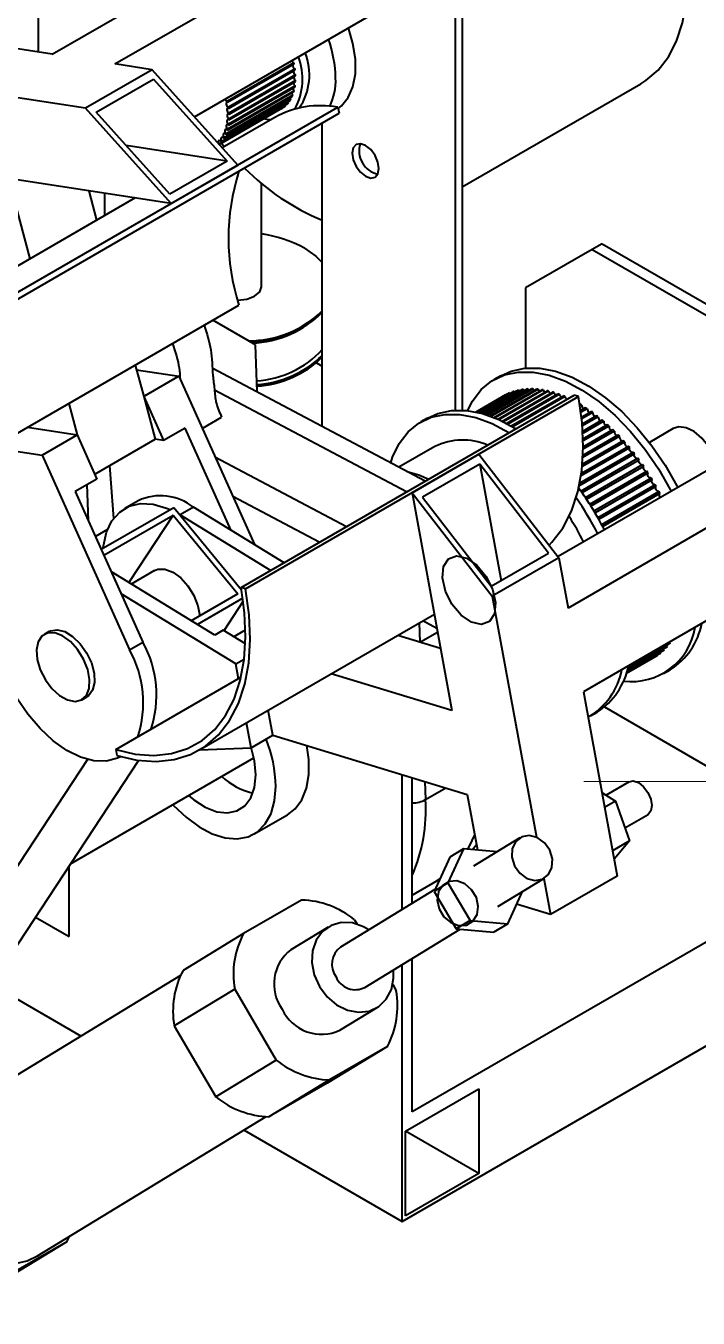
# Model space of a CAD drawing. Header units: millimetres. Extents: x -250 to 3947, y -1468 to 870.
# Drawn here: x 1780.2 to 1815.8, y 175.8 to 244.3 of the extents above; entities that cross this region are included whole.
import ezdxf

# ---------------------------------------------------------------- set-up
doc = ezdxf.new("R2010")
doc.units = ezdxf.units.MM
doc.layers.add('KHUNG BAN VE NHAT', color=90, linetype='Continuous', lineweight=15)

msp = doc.modelspace()

# ---------------------------------------------------------------- linework, layer by layer
at = {"color": 7, "linetype": 'Continuous', "lineweight": 40}
for p, q in [((1780.8182, 303.8582), (1780.8182, 242.9318)), ((1781.5682, 242.8157), (1831.0657, 271.39)), ((1784.8885, 242.3017), (1834.386, 270.876)), ((1789.1154, 239.5051), (1835.6008, 266.3406)), ((1802.9761, 223.9433), (1802.9761, 247.5067)), ((1803.3297, 247.7108), (1803.3297, 223.9419)), ((1781.5682, 242.8157), (1774.2636, 243.9465)), ((1855.004, 243.0758), (1808.4133, 216.1796)), ((1786.8807, 241.9933), (1783.3452, 239.9523)), ((1786.8807, 241.9933), (1784.8885, 242.3017)), ((1791.4158, 236.9439), (1786.8807, 241.9933)), ((1794.4003, 242.37), (1790.8648, 240.329)), ((1790.8769, 240.2695), (1794.4125, 242.3105)), ((1794.4566, 242.0455), (1790.921, 240.0045)), ((1790.9284, 239.9467), (1794.4639, 241.9877)), ((1858.4446, 242.0294), (1808.9472, 213.4551)), ((1783.3452, 239.9523), (1772.8963, 241.5698)), ((1783.9101, 239.7417), (1786.9507, 241.497)), ((1786.9507, 241.497), (1790.8508, 237.1545)), ((1794.4861, 241.7313), (1790.9506, 239.6903)), ((1790.9506, 239.3369), (1794.4861, 241.378)), ((1790.953, 239.6347), (1794.4886, 241.6757)), ((1794.4886, 241.4308), (1790.953, 239.3897)), ((1803.3297, 235.7829), (1812.8097, 241.2556)), ((1790.7824, 238.5612), (1794.3179, 240.6022)), ((1794.3348, 240.6432), (1790.7992, 238.6022)), ((1790.8648, 238.7973), (1794.4003, 240.8383)), ((1794.4125, 240.8837), (1790.8769, 238.8427)), ((1790.921, 239.0568), (1794.4566, 241.0978)), ((1794.4639, 241.1472), (1790.9284, 239.1062)), ((1779.0414, 229.8003), (1796.7191, 240.0054)), ((1787.8802, 234.9029), (1783.3452, 239.9523)), ((1793.954, 240.0845), (1790.4249, 238.0471)), ((1790.4296, 238.0419), (1793.9244, 240.0593)), ((1793.7825, 239.9593), (1790.4404, 238.0299)), ((1790.5431, 238.1696), (1794.0787, 240.2106)), ((1794.1043, 240.2414), (1790.5687, 238.2004)), ((1790.6748, 238.3512), (1794.2103, 240.3923)), ((1794.2317, 240.4283), (1790.6961, 238.3873)), ((1793.7748, 239.973), (1793.7825, 239.9593)), ((1793.931, 240.1254), (1793.954, 240.0845)), ((1796.7191, 240.0054), (1796.8041, 239.6879)), ((1779.1264, 229.4828), (1796.8041, 239.6879)), ((1787.8102, 235.3992), (1783.9101, 239.7417)), ((1793.378, 239.472), (1790.5905, 237.8628)), ((1795.905, 223.0768), (1795.905, 239.1689)), ((1790.8508, 237.1545), (1785.4882, 237.9846)), ((1790.5132, 238.1522), (1790.7034, 237.928)), ((1790.8508, 237.1545), (1787.8102, 235.3992)), ((1859.2585, 237.5865), (1809.761, 209.0122)), ((1787.8802, 234.9029), (1791.4158, 236.9439)), ((1787.8802, 234.9029), (1779.2475, 236.2392)), ((1779.2475, 236.2392), (1780.3899, 231.9741)), ((1792.6748, 230.4935), (1792.6748, 235.9782)), ((1785.9743, 235.1979), (1775.7003, 229.2669)), ((1783.5063, 235.58), (1783.9254, 234.0151)), ((1784.3537, 235.4488), (1784.3537, 234.2624)), ((1810.224, 232.4683), (1806.6884, 230.4266)), ((1810.7543, 232.7744), (1810.224, 232.4683)), ((1810.224, 232.4683), (1820.8306, 226.3452)), ((1810.7543, 232.7744), (1821.3609, 226.6514)), ((1806.6884, 230.4266), (1806.6884, 226.1769)), ((1773.7994, 219.3086), (1791.4771, 229.5137)), ((1792.351, 227.4066), (1790.0876, 228.7116)), ((1792.4383, 224.9131), (1792.351, 227.4066)), ((1785.9809, 226.3408), (1786.4273, 224.674)), ((1801.3664, 220.1841), (1790.0649, 226.1701)), ((1795.5959, 226.4522), (1795.905, 226.2737)), ((1786.0476, 226.0917), (1788.2835, 225.7455)), ((1788.2835, 225.7455), (1786.4273, 224.674)), ((1788.2835, 225.7455), (1792.2991, 216.8237)), ((1805.3708, 225.7701), (1805.0172, 225.566)), ((1805.6244, 224.7587), (1804.0475, 223.8483)), ((1804.0673, 223.8441), (1805.781, 224.8334)), ((1805.8446, 224.8603), (1804.0797, 223.8415)), ((1804.122, 223.8321), (1806.0085, 224.9212)), ((1806.0748, 224.9425), (1804.1431, 223.8274)), ((1804.2067, 223.8124), (1806.2455, 224.9893)), ((1806.3145, 225.0051), (1804.236, 223.8052)), ((1804.3195, 223.7838), (1806.4915, 225.0377)), ((1806.5629, 225.0478), (1804.3562, 223.7739)), ((1804.4577, 223.7453), (1806.7458, 225.0662)), ((1806.8194, 225.0706), (1804.5012, 223.7324)), ((1804.6189, 223.6956), (1807.0077, 225.0747)), ((1807.0834, 225.0734), (1804.6684, 223.6793)), ((1804.8003, 223.6336), (1807.2765, 225.0631)), ((1807.354, 225.0562), (1804.8551, 223.6136)), ((1804.9994, 223.5583), (1807.5515, 225.0316)), ((1807.6305, 225.019), (1805.0588, 223.5344)), ((1805.2138, 223.4689), (1807.8318, 224.9801)), ((1807.9122, 224.9619), (1805.2772, 223.4408)), ((1805.4415, 223.3646), (1808.1167, 224.909)), ((1808.1983, 224.8852), (1805.5082, 223.3322)), ((1805.6313, 224.747), (1805.6244, 224.7587)), ((1805.6803, 223.245), (1808.4054, 224.8182)), ((1808.488, 224.7889), (1805.7498, 223.2082)), ((1805.8593, 224.8351), (1805.8446, 224.8603)), ((1806.0974, 224.9038), (1806.0748, 224.9425)), ((1782.4453, 224.2998), (1782.8918, 222.633)), ((1786.4273, 224.674), (1787.0347, 222.4063)), ((1786.4273, 224.674), (1787.479, 222.3375)), ((1791.5892, 214.5398), (1809.2669, 224.7449)), ((1791.83, 214.4666), (1809.5077, 224.6717)), ((1804.0441, 223.849), (1805.5638, 224.7263)), ((1805.9284, 223.1097), (1808.6973, 224.7081)), ((1808.7805, 224.6734), (1806.0003, 223.0684)), ((1809.5077, 224.6717), (1809.2669, 224.7449)), ((1809.5774, 224.2621), (1809.5829, 224.2653)), ((1809.667, 224.215), (1809.5914, 224.1713)), ((1809.6252, 223.9351), (1809.8789, 224.0815)), ((1789.5281, 222.9802), (1790.5614, 223.5767)), ((1801.4817, 223.525), (1801.1281, 223.3209)), ((1809.9627, 224.0262), (1809.6379, 223.8387)), ((1809.6681, 223.5885), (1810.1738, 223.8804)), ((1810.2572, 223.8203), (1809.6791, 223.4865)), ((1809.7044, 223.2224), (1810.467, 223.6626)), ((1810.5497, 223.5978), (1809.7132, 223.1149)), ((1809.7323, 222.8368), (1810.7575, 223.4286)), ((1780.263, 223.0399), (1782.8918, 222.633)), ((1788.628, 223.0009), (1787.479, 222.3375)), ((1791.0704, 217.5746), (1788.628, 223.0009)), ((1810.8394, 223.3594), (1809.7384, 222.7238)), ((1809.7498, 222.4316), (1811.0447, 223.1791)), ((1811.1254, 223.1056), (1809.7525, 222.313)), ((1811.4071, 222.8372), (1809.7529, 221.8823)), ((1809.7543, 222.0066), (1811.3276, 222.9148)), ((1814.5273, 222.9734), (1813.2583, 222.2408)), ((1781.0356, 221.5614), (1782.8918, 222.633)), ((1782.8918, 222.633), (1783.9434, 220.2965)), ((1783.8272, 220.5547), (1787.0347, 222.4063)), ((1787.479, 222.3375), (1787.0347, 222.4063)), ((1801.8781, 222.0218), (1799.9731, 220.9221)), ((1809.6578, 220.6053), (1812.1437, 222.0404)), ((1811.954, 222.2596), (1809.6996, 220.9581)), ((1809.7124, 221.0946), (1811.8779, 222.3447)), ((1811.6835, 222.555), (1809.7365, 221.431)), ((1809.743, 221.5612), (1811.6056, 222.6364)), ((1778.4068, 221.9684), (1781.0356, 221.5614)), ((1781.0356, 221.5614), (1785.6798, 211.2432)), ((1800.6689, 219.5691), (1804.2044, 221.6101)), ((1804.2044, 221.6101), (1808.4588, 216.1208)), ((1812.4743, 221.6328), (1809.5423, 219.9402)), ((1809.573, 220.0911), (1812.4023, 221.7245)), ((1809.6263, 219.6504), (1812.653, 221.3977)), ((1812.2179, 221.9519), (1809.6371, 220.4621)), ((1784.6153, 221.0096), (1784.8238, 218.1979)), ((1804.2547, 221.083), (1801.2142, 219.3277)), ((1807.9135, 216.3622), (1804.2547, 221.083)), ((1804.2547, 221.083), (1805.3867, 214.9035)), ((1812.7226, 221.3031), (1809.6947, 219.5551)), ((1809.8643, 219.3113), (1812.8951, 221.0609)), ((1812.9621, 220.9637), (1809.9305, 219.2135)), ((1810.0944, 218.9639), (1813.1279, 220.7152)), ((1783.9434, 220.2965), (1782.7944, 219.6332)), ((1783.4974, 218.0713), (1783.4299, 220)), ((1813.1922, 220.6155), (1810.1581, 218.8639)), ((1810.3158, 218.6092), (1813.3509, 220.3613)), ((1813.4123, 220.2596), (1810.3769, 218.5073)), ((1810.5278, 218.2481), (1813.5633, 220.0004)), ((1782.7944, 219.6332), (1786.3869, 211.6514)), ((1800.6689, 219.5691), (1802.7849, 208.0176)), ((1800.6689, 219.5691), (1804.9233, 214.0798)), ((1801.2142, 219.3277), (1804.873, 214.6069)), ((1813.6216, 219.8968), (1810.5863, 218.1445)), ((1810.7301, 217.8815), (1813.7646, 219.6334)), ((1813.8197, 219.5282), (1810.7856, 217.7767)), ((1784.1735, 216.5691), (1788.0162, 218.7875)), ((1786.1302, 219.1458), (1785.4231, 218.7376)), ((1788.0162, 218.7875), (1791.6093, 214.4279)), ((1789.0697, 218.797), (1788.3626, 218.3888)), ((1793.8762, 215.8601), (1789.0697, 218.797)), ((1784.3122, 216.261), (1787.9855, 218.3816)), ((1787.9855, 218.3816), (1785.6319, 214.8057)), ((1787.9855, 218.3816), (1791.423, 214.2108)), ((1788.3626, 218.3888), (1793.1691, 215.4519)), ((1784.5065, 217.6216), (1783.8662, 217.2518)), ((1804.873, 214.6069), (1807.9135, 216.3622)), ((1808.4588, 216.1208), (1804.9233, 214.0798)), ((1808.4588, 216.1208), (1808.9472, 213.4551)), ((1790.192, 212.0194), (1784.7151, 215.3659)), ((1786.9986, 215.4368), (1785.7647, 214.7245)), ((1791.83, 214.4666), (1791.5892, 214.5398)), ((1791.3141, 210.4935), (1785.2367, 214.2069)), ((1791.423, 214.2108), (1788.9459, 212.7808)), ((1791.6825, 213.9724), (1789.2725, 212.5812)), ((1791.7048, 213.8134), (1790.6753, 212.2492)), ((1804.9233, 214.0798), (1807.263, 201.3073)), ((1789.384, 205.9286), (1801.8494, 213.1247)), ((1801.9872, 212.372), (1801.2354, 212.7703)), ((1781.4125, 212.212), (1781.1473, 212.0589)), ((1790.6339, 212.2745), (1790.192, 212.0194)), ((1791.8198, 211.5499), (1790.6339, 212.2745)), ((1791.1871, 211.9365), (1791.8261, 212.3054)), ((1802.1804, 211.3178), (1799.9135, 212.0072)), ((1802.025, 212.1657), (1801.1167, 211.6413)), ((1785.6798, 211.2432), (1786.3869, 211.6514)), ((1812.0587, 210.0416), (1813.8712, 211.0879)), ((1814.0035, 211.203), (1812.0735, 210.0888)), ((1812.0805, 210.1118), (1814.0542, 211.2512)), ((1814.1777, 211.3791), (1812.1007, 210.18)), ((1812.1095, 210.2112), (1814.2248, 211.4323)), ((1814.339, 211.5727), (1812.1336, 210.2995)), ((1812.1437, 210.3383), (1814.3824, 211.6307)), ((1813.8712, 211.0879), (1813.8546, 211.117)), ((1814.0542, 211.2512), (1814.0299, 211.2938)), ((1814.3824, 211.6307), (1814.3586, 211.6663)), ((1791.3141, 210.4935), (1791.7564, 210.7489)), ((1791.458, 209.7075), (1791.3141, 210.4935)), ((1812.043, 209.9932), (1813.4698, 210.8169)), ((1813.6188, 210.9053), (1812.044, 209.9962)), ((1812.0458, 210.0018), (1813.6762, 210.943)), ((1813.817, 211.0449), (1812.0541, 210.0272)), ((1813.6762, 210.943), (1813.6674, 210.9585)), ((1784.9435, 205.9467), (1791.5888, 209.783)), ((1802.7849, 208.0176), (1796.378, 209.9662)), ((1814.0165, 209.9772), (1814.37, 210.1813)), ((1809.761, 209.0122), (1811.5515, 199.2379)), ((1783.1472, 208.5947), (1783.4123, 208.7478)), ((1793.2769, 206.714), (1793.0347, 208.0361)), ((1810.1274, 207.732), (1810.4809, 207.9361)), ((1810.8758, 208.2081), (1824.3661, 200.4204)), ((1792.1279, 206.0506), (1791.8857, 207.3728)), ((1792.1279, 206.0506), (1793.2769, 206.714)), ((1793.2769, 206.714), (1803.5987, 203.5747)), ((1784.9435, 205.9467), (1785.0005, 205.6357)), ((1789.3852, 205.9293), (1792.1279, 206.0506)), ((1783.4465, 205.4298), (1769.5581, 184.3289)), ((1786.1533, 205.379), (1774.4669, 187.6237)), ((1782.5396, 199.8886), (1792.2732, 205.5077)), ((1800.1477, 197.472), (1800.1477, 204.6243)), ((1800.678, 197.7948), (1800.678, 204.463)), ((1812.1876, 204.2412), (1810.9609, 203.533)), ((1803.5987, 203.5747), (1804.1387, 200.6269)), ((1810.7385, 203.6756), (1811.4601, 203.2127)), ((1811.4601, 203.2127), (1810.8842, 202.8803)), ((1811.4601, 203.2127), (1812.1968, 201.1045)), ((1792.2909, 201.4766), (1794.0586, 202.4971)), ((1811.9547, 201.7974), (1813.1876, 202.5091)), ((1803.8654, 200.6513), (1804.0852, 200.9191)), ((1806.3888, 201.271), (1803.9223, 199.7696)), ((1812.1968, 201.1045), (1811.3039, 200.5891)), ((1812.1968, 201.1045), (1811.386, 200.141)), ((1824.3661, 200.4204), (1800.678, 186.7455)), ((1802.6624, 200.2424), (1801.8331, 198.4306)), ((1803.4023, 200.6928), (1802.5731, 198.8809)), ((1803.4023, 200.6928), (1802.6624, 200.2424)), ((1805.1777, 200.5338), (1803.4023, 200.6928)), ((1782.47, 196.0321), (1782.47, 199.7829)), ((1800.678, 198.2357), (1801.9778, 198.986)), ((1802.5731, 198.8809), (1801.8331, 198.4306)), ((1802.0002, 199.0117), (1802.1416, 199.1045)), ((1802.5731, 198.8809), (1803.7431, 196.89)), ((1805.2222, 197.6342), (1807.6887, 199.1355)), ((1807.6636, 199.1202), (1808.0159, 197.1968)), ((1811.5515, 199.2379), (1808.0159, 197.1968)), ((1801.8759, 198.524), (1796.8643, 195.4734)), ((1801.8331, 198.4306), (1803.0031, 196.4396)), ((1805.7423, 196.711), (1806.5287, 198.4294)), ((1794.8024, 197.9737), (1791.7202, 196.1944)), ((1808.0159, 197.1968), (1806.2153, 197.7445)), ((1780.681, 197.0648), (1782.47, 196.0321)), ((1797.619, 196.9204), (1797.7539, 196.6908)), ((1803.7431, 196.89), (1803.0031, 196.4396)), ((1803.7431, 196.89), (1805.7423, 196.711)), ((1805.7423, 196.711), (1805.0024, 196.2606)), ((1791.7202, 196.1944), (1788.5139, 194.2427)), ((1796.2144, 196.5412), (1794.2413, 195.3401)), ((1798.1642, 193.3379), (1803.2269, 196.4196)), ((1803.0031, 196.4396), (1805.0024, 196.2606)), ((1800.1477, 180.9277), (1824.8964, 195.2149)), ((1800.678, 186.7455), (1800.678, 194.8681)), ((1788.3719, 193.9625), (1776.248, 186.5826)), ((1800.1477, 180.9277), (1800.1477, 194.5453)), ((1778.3442, 193.5146), (1783.1133, 190.7615)), ((1791.255, 193.2466), (1788.0486, 191.2949)), ((1791.255, 193.2466), (1793.4633, 189.4888)), ((1799.6379, 193.4848), (1799.8273, 193.1626)), ((1796.841, 191.0691), (1798.8142, 192.2702)), ((1788.0486, 191.2949), (1790.257, 187.5371)), ((1799.3621, 190.2148), (1796.1557, 188.2631)), ((1799.3621, 190.2148), (1796.2799, 188.4355)), ((1793.4633, 189.4888), (1790.257, 187.5371)), ((1796.2799, 188.4355), (1793.0735, 186.4838)), ((1796.1557, 188.2631), (1793.0735, 186.4838)), ((1800.3245, 185.7249), (1804.2135, 187.97)), ((1804.2135, 187.97), (1804.2135, 183.479)), ((1780.7976, 179.1084), (1792.9215, 186.4883)), ((1791.7504, 185.7754), (1800.1477, 180.9277)), ((1800.3245, 181.2339), (1800.3245, 185.7249)), ((1804.2135, 183.479), (1800.3245, 185.7242)), ((1804.2135, 183.479), (1800.3245, 181.2339)), ((1782.3437, 179.8557), (1775.6843, 175.8021)), ((1782.3437, 179.8557), (1779.2615, 178.0764)), ((1782.3437, 179.8557), (1782.4856, 180.1359))]:
    msp.add_line(p, q, dxfattribs=at)
at = {"color": 8, "linetype": 'Continuous', "lineweight": 40}
for p, q in [((1800.3724, 219.6103), (1790.1848, 225.0063)), ((1790.2068, 221.4724), (1797.1905, 217.7734)), ((1795.7451, 216.9389), (1791.1524, 219.3715)), ((1801.0499, 212.6632), (1801.0853, 211.6508)), ((1801.3439, 204.2605), (1801.3776, 203.297)), ((1801.3776, 203.297), (1802.459, 203.9213)), ((1801.9778, 198.986), (1802.1294, 199.0779))]:
    msp.add_line(p, q, dxfattribs=at)
at = {"color": 7, "linetype": 'Continuous', "lineweight": 40, "flags": 128}
for points in [[(1812.8097, 241.2556), (1813.0784, 241.4254), (1813.7274, 241.982), (1814.2723, 242.6838), (1814.705, 243.5199), (1815.0188, 244.4779), (1815.209, 245.5431), (1815.2727, 246.6993)], [(1796.7372, 239.9376), (1796.9164, 240.0771), (1797.2798, 240.5203), (1797.5296, 241.0967), (1797.6568, 241.7854), (1797.6568, 242.5615), (1797.5296, 243.3971), (1797.2925, 244.2257)], [(1794.1791, 240.5221), (1794.1988, 240.4752), (1794.2317, 240.4283)], [(1790.8769, 240.2695), (1790.8397, 240.2716), (1790.8116, 240.2536), (1790.7968, 240.2182), (1790.7975, 240.1707), (1790.8135, 240.1181), (1790.8425, 240.0682), (1790.8802, 240.0284), (1790.921, 240.0045)], [(1790.9284, 239.9467), (1790.8896, 239.9542), (1790.8586, 239.9415), (1790.8399, 239.9104), (1790.8363, 239.8655), (1790.8483, 239.8135), (1790.8741, 239.7621), (1790.91, 239.7189), (1790.9506, 239.6903)], [(1794.0663, 240.3091), (1794.0741, 240.2905), (1794.1043, 240.2414)], [(1790.9506, 239.3369), (1790.91, 239.3552), (1790.8741, 239.3534), (1790.8483, 239.3318), (1790.8363, 239.2937), (1790.8399, 239.2446), (1790.8586, 239.1919), (1790.8896, 239.1434), (1790.9284, 239.1062)], [(1790.953, 239.6347), (1790.9131, 239.6476), (1790.8795, 239.6403), (1790.8571, 239.6138), (1790.8492, 239.5721), (1790.8571, 239.5213), (1790.8795, 239.469), (1790.9131, 239.4228), (1790.953, 239.3897)], [(1793.14, 239.3346), (1793.0629, 239.3421), (1792.7754, 239.396)], [(1790.7824, 238.5612), (1790.7424, 238.5938), (1790.7023, 238.6084), (1790.6679, 238.6028), (1790.6444, 238.5777), (1790.6353, 238.537), (1790.6419, 238.4867), (1790.6632, 238.4342), (1790.6961, 238.3873)], [(1790.8648, 238.7973), (1790.8241, 238.8254), (1790.785, 238.8346), (1790.7531, 238.8235), (1790.7333, 238.7938), (1790.7284, 238.7498), (1790.7391, 238.6981), (1790.764, 238.6463), (1790.7992, 238.6022)], [(1790.921, 239.0568), (1790.8802, 239.0801), (1790.8425, 239.0838), (1790.8135, 239.0674), (1790.7975, 239.0333), (1790.7968, 238.9865), (1790.8116, 238.934), (1790.8397, 238.8836), (1790.8769, 238.8427)], [(1790.5431, 238.1696), (1790.5057, 238.2101), (1790.4649, 238.2349), (1790.4267, 238.2403), (1790.3968, 238.2254), (1790.3796, 238.1926), (1790.3777, 238.1466), (1790.3913, 238.0943), (1790.4, 238.0749)], [(1790.6748, 238.3512), (1790.6359, 238.388), (1790.5952, 238.4078), (1790.5587, 238.4076), (1790.5319, 238.3876), (1790.5186, 238.3506), (1790.521, 238.3022), (1790.5386, 238.2495), (1790.5687, 238.2004)], [(1798.9103, 236.7547), (1798.8564, 237.0983), (1798.7031, 237.4517), (1798.4737, 237.7611), (1798.2031, 237.9795), (1797.9325, 238.0735), (1797.7031, 238.029), (1797.5499, 237.8526), (1797.496, 237.5712), (1797.5499, 237.2276), (1797.7031, 236.8742), (1797.9325, 236.5648), (1798.2031, 236.3464), (1798.4737, 236.2523), (1798.7031, 236.2969), (1798.8564, 236.4733), (1798.9103, 236.7547)], [(1794.9603, 232.5346), (1795.5655, 232.1114), (1795.905, 231.775)], [(1791.41, 229.772), (1791.4248, 229.7719), (1791.9032, 229.8269), (1792.3087, 229.9833), (1792.5797, 230.2174), (1792.6748, 230.4935)], [(1805.3708, 225.7701), (1805.917, 226.0168), (1806.6495, 226.1732), (1807.4448, 226.1701), (1808.2872, 226.0075), (1809.1605, 225.6885), (1810.0476, 225.2194), (1810.9312, 224.6094), (1811.7941, 223.8702), (1812.6197, 223.0163), (1813.3917, 222.0643), (1814.0952, 221.0327), (1814.7164, 219.9416), (1814.7652, 219.8464)], [(1803.6111, 223.919), (1803.8768, 224.4316), (1804.342, 225.0364), (1804.9079, 225.4998), (1805.5635, 225.8127), (1806.296, 225.9691), (1807.0912, 225.966), (1807.9337, 225.8034), (1808.8069, 225.4844), (1809.694, 225.0153), (1810.5776, 224.4053), (1811.4406, 223.6661), (1812.2661, 222.8122), (1813.0382, 221.8602), (1813.7416, 220.8286), (1814.3629, 219.7375), (1814.4117, 219.6423)], [(1806.3449, 224.9531), (1806.3436, 224.9547), (1806.3145, 225.0051)], [(1806.601, 224.9826), (1806.5905, 224.9967), (1806.5629, 225.0478)], [(1806.8652, 224.9924), (1806.8454, 225.0188), (1806.8194, 225.0706)], [(1807.1366, 224.9823), (1807.1076, 225.021), (1807.0834, 225.0734)], [(1807.9352, 216.7965), (1808.078, 216.9418), (1808.6612, 217.6958), (1809.1262, 218.5913), (1809.4664, 219.6151), (1809.6767, 220.7522), (1809.7542, 221.9863), (1809.6975, 223.2991), (1809.5077, 224.6717)], [(1799.5318, 221.1558), (1799.6324, 221.4521), (1799.9877, 222.1865), (1800.4529, 222.7913), (1801.0188, 223.2546), (1801.6744, 223.5676), (1802.4069, 223.724), (1803.2021, 223.7209), (1804.0446, 223.5582), (1804.9178, 223.2393), (1805.8049, 222.7702), (1805.825, 222.758)], [(1801.4817, 223.525), (1802.0279, 223.7717), (1802.7605, 223.9281), (1803.5557, 223.925), (1804.3981, 223.7624), (1805.2714, 223.4434), (1806.1585, 222.9743), (1806.1842, 222.9586)], [(1816.8513, 221.0507), (1816.6957, 221.4867), (1816.409, 222.0091), (1816.0439, 222.4632), (1815.6329, 222.8088), (1815.2126, 223.0151), (1814.8202, 223.0638), (1814.5273, 222.9734)], [(1812.3638, 221.7022), (1812.3383, 221.7047), (1812.2972, 221.7251), (1812.2582, 221.7626), (1812.227, 221.8117), (1812.2085, 221.8648), (1812.2052, 221.914), (1812.2179, 221.9519)], [(1812.6221, 221.3798), (1812.5865, 221.3833), (1812.5453, 221.4062), (1812.507, 221.4457), (1812.4773, 221.4957), (1812.4607, 221.5487), (1812.4596, 221.5968), (1812.4743, 221.6328)], [(1800.4014, 220.6952), (1801.0194, 220.5186), (1801.5602, 220.296)], [(1812.872, 221.0476), (1812.8649, 221.0462), (1812.8263, 221.0519), (1812.7852, 221.0774), (1812.7477, 221.1186), (1812.7195, 221.1695), (1812.7049, 221.2224), (1812.706, 221.2692), (1812.7226, 221.3031)], [(1813.1126, 220.7063), (1813.0963, 220.7031), (1813.057, 220.7116), (1813.016, 220.7395), (1812.9795, 220.7824), (1812.9529, 220.834), (1812.9403, 220.8865), (1812.9436, 220.932), (1812.9621, 220.9637)], [(1813.3434, 220.357), (1813.3179, 220.352), (1813.278, 220.3632), (1813.2373, 220.3934), (1813.2018, 220.4379), (1813.1769, 220.4901), (1813.1664, 220.5421), (1813.1717, 220.5862), (1813.1922, 220.6155)], [(1813.5633, 220.0004), (1813.5291, 219.9938), (1813.4887, 220.0078), (1813.4484, 220.0402), (1813.414, 220.0862), (1813.3909, 220.1388), (1813.3824, 220.1902), (1813.3899, 220.2326), (1813.4123, 220.2596)], [(1813.7646, 219.6334), (1813.7293, 219.6295), (1813.6886, 219.6462), (1813.6486, 219.6807), (1813.6155, 219.7281), (1813.5942, 219.781), (1813.5879, 219.8316), (1813.5975, 219.8722), (1813.6162, 219.8937)], [(1784.276, 216.6283), (1784.2893, 216.7485), (1784.4529, 217.4763), (1784.7434, 218.0825), (1785.1512, 218.547), (1785.6626, 218.8542), (1786.2605, 218.9937), (1786.9249, 218.961), (1787.6335, 218.7571), (1787.8234, 218.6761)], [(1802.3308, 215.6621), (1802.592, 216.0726), (1803.0193, 216.2291), (1803.5477, 216.1077), (1804.0967, 215.7269), (1804.5828, 215.1447), (1804.9319, 214.4497), (1805.0909, 213.7478), (1805.0356, 213.1457), (1804.7745, 212.7352), (1804.3471, 212.5787), (1803.8188, 212.7001), (1803.2697, 213.0809), (1802.7837, 213.6631), (1802.4345, 214.3581), (1802.2755, 215.06), (1802.3308, 215.6621)], [(1786.9986, 215.4368), (1787.1785, 215.5086), (1787.5545, 215.5115), (1787.97, 215.3539), (1788.3881, 215.0498), (1788.7715, 214.6261), (1789.0862, 214.1205), (1789.3043, 213.578), (1789.4064, 213.0468), (1789.4064, 213.0466)], [(1784.9435, 205.9467), (1785.9778, 205.7096), (1786.9669, 205.6398), (1787.8964, 205.7384), (1788.7529, 206.0039), (1789.5239, 206.4326), (1790.198, 207.018), (1790.7654, 207.7518), (1791.218, 208.6231), (1791.549, 209.6193), (1791.7537, 210.7259), (1791.829, 211.9267), (1791.7739, 213.2042), (1791.5892, 214.5398)], [(1785.0005, 205.6357), (1786.0633, 205.392), (1787.0798, 205.3203), (1788.0351, 205.4216), (1788.9153, 205.6945), (1789.7076, 206.135), (1790.4003, 206.7367), (1790.9835, 207.4907), (1791.4486, 208.3862), (1791.7887, 209.41), (1791.9991, 210.5471), (1792.0765, 211.7812), (1792.0199, 213.094), (1791.83, 214.4666)], [(1785.2353, 205.5899), (1785.0366, 205.4903), (1784.4444, 205.3381), (1783.7842, 205.3582), (1783.0781, 205.5497), (1782.3496, 205.9062), (1781.6233, 206.4159), (1780.9234, 207.0616), (1780.2734, 207.8218), (1779.6949, 208.6709), (1779.2075, 209.5806), (1778.8273, 210.5204), (1778.5671, 211.4589), (1778.4357, 212.3646)], [(1783.386, 208.8238), (1783.5321, 209.1961), (1783.5551, 209.6689), (1783.453, 210.2002), (1783.2349, 210.7426), (1782.9202, 211.2482), (1782.5368, 211.6719), (1782.1187, 211.976), (1781.7032, 212.1336), (1781.3272, 212.1307), (1781.024, 211.9675), (1780.8206, 211.6585), (1780.7351, 211.2312), (1780.7751, 210.7235), (1780.937, 210.1806), (1781.2064, 209.6507), (1781.5594, 209.1808), (1781.9647, 208.8128), (1782.3862, 208.5793), (1782.7864, 208.5011), (1783.1298, 208.5851), (1783.386, 208.8238)], [(1781.4125, 212.212), (1781.4749, 212.2438), (1781.8286, 212.3043), (1782.2342, 212.2028), (1782.6557, 211.9482), (1783.0555, 211.5631), (1783.3982, 211.0818), (1783.6533, 210.547), (1783.7981, 210.0062), (1783.8198, 209.5075), (1783.7165, 209.0952), (1783.4973, 208.806), (1783.4123, 208.7478)], [(1814.2248, 211.4323), (1814.1953, 211.4824), (1814.1928, 211.4883)], [(1792.3695, 204.607), (1792.3034, 205.3473), (1792.1323, 206.0532)], [(1794.0586, 202.4971), (1794.4552, 202.8043), (1794.8128, 203.289), (1795.0578, 203.9014), (1795.1823, 204.6217), (1795.1823, 205.4268), (1795.0831, 206.1646)], [(1788.8088, 203.5078), (1789.0835, 203.2808), (1789.6942, 202.8901), (1790.2978, 202.6559), (1790.8659, 202.5893), (1791.3722, 202.6934), (1791.7928, 202.9634), (1792.1081, 203.3865), (1792.3034, 203.9431), (1792.3695, 204.607)], [(1812.181, 204.2372), (1812.4083, 204.2865), (1812.6782, 204.1971), (1812.9495, 203.9825), (1813.1809, 203.6754), (1813.3372, 203.3226), (1813.3946, 202.9779), (1813.3444, 202.6936), (1813.1942, 202.513), (1813.1876, 202.5091)], [(1787.9791, 203.0288), (1788.0126, 202.9926), (1788.6757, 202.361), (1789.3666, 201.8541), (1790.0631, 201.4881), (1790.7429, 201.2749), (1791.384, 201.2212), (1791.9659, 201.3288), (1792.4698, 201.5943), (1792.8797, 202.0091), (1793.1822, 202.5599), (1793.3677, 203.2289), (1793.4302, 203.9947)], [(1807.3124, 201.285), (1806.8889, 201.3945), (1806.4882, 201.3227), (1806.1712, 201.0804), (1805.9864, 200.7045), (1805.9617, 200.2524), (1806.1011, 199.7927), (1806.3831, 199.3956), (1806.765, 199.1214), (1807.1885, 199.0119), (1807.5893, 199.0838), (1807.9062, 199.3261), (1808.091, 199.7019), (1808.1157, 200.1541), (1807.9764, 200.6137), (1807.6943, 201.0108), (1807.3124, 201.285)], [(1803.0465, 198.9822), (1802.6343, 198.9547), (1802.2918, 198.7516), (1802.0712, 198.4038), (1802.0061, 197.9642), (1802.1063, 197.4998), (1802.3567, 197.0813), (1802.7191, 196.7723), (1803.1383, 196.62), (1803.5506, 196.6475), (1803.8931, 196.8506), (1804.1137, 197.1984), (1804.1788, 197.638), (1804.0785, 198.1024), (1803.8281, 198.5209), (1803.4657, 198.8299), (1803.0465, 198.9822)], [(1798.3742, 196.3925), (1798.0862, 196.5574), (1797.499, 196.7549), (1796.9128, 196.7782), (1796.3713, 196.6255), (1795.9145, 196.3082), (1795.5764, 195.8498), (1795.382, 195.2842), (1795.3458, 194.6535), (1795.4704, 194.0045), (1795.7465, 193.3852)], [(1795.7465, 193.3852), (1796.1538, 192.8415), (1796.6619, 192.4139), (1797.2333, 192.134), (1797.8256, 192.0226), (1798.3947, 192.0879), (1798.8985, 192.3251), (1799.2997, 192.7166), (1799.5685, 193.2334), (1799.6849, 193.8371), (1799.6741, 194.257)], [(1775.4292, 181.0596), (1775.9387, 180.3369), (1776.554, 179.7169), (1777.2499, 179.2251), (1777.9979, 178.8814), (1778.7674, 178.7), (1779.5269, 178.6883), (1780.2453, 178.8469), (1780.7976, 179.1084)]]:
    msp.add_lwpolyline(points, dxfattribs=at)
at = {"color": 8, "linetype": 'Continuous', "lineweight": 40, "flags": 128}
msp.add_lwpolyline([(1803.6279, 200.6726), (1803.7173, 200.8328), (1803.993, 201.4221)], dxfattribs=at)
at = {"color": 7, "linetype": 'Continuous', "lineweight": 40}
for centre, radius, start, end in [((1790.1607, 241.4277), 6.4526, 1.103222, 19.7998), ((1791.4924, 241.5078), 3.3611, 331.698285, 20.647791), ((1792.1012, 241.7218), 3.1198, 325.833217, 22.131799), ((1794.4726, 242.5618), 0.2049, 201.235327, 249.330987), ((1794.5372, 242.235), 0.2059, 171.632999, 246.945436), ((1794.591, 241.9238), 0.2192, 177.168331, 241.411166), ((1789.691, 241.3755), 4.8132, 11.202196, 11.924904), ((1790.1972, 241.4748), 4.2975, 6.854267, 7.631995), ((1794.6062, 241.3352), 0.2358, 185.688564, 232.886029), ((1794.6094, 241.6201), 0.2246, 181.109145, 237.464464), ((1790.927, 241.5464), 3.5639, 2.079039, 2.974343), ((1791.4433, 241.5459), 3.0475, 356.840959, 357.834755), ((1793.4094, 241.4385), 3.2047, 334.456786, 2.027778), ((1794.5093, 240.8192), 0.2479, 193.34328, 225.233824), ((1792.5551, 241.3512), 1.9153, 336.980061, 338.305071), ((1794.5731, 241.0675), 0.2441, 189.737162, 228.841932), ((1792.2453, 241.4399), 2.2375, 344.400809, 345.605156), ((1791.7963, 241.5193), 2.6935, 350.997044, 352.058966), ((1790.9371, 240.5207), 0.2049, 201.235327, 249.330987), ((1786.1555, 239.3345), 4.8132, 11.202196, 11.924904), ((1786.6616, 239.4338), 4.2975, 6.854267, 7.631995), ((1795.7917, 235.0839), 5.0081, 79.329179, 118.814143), ((1793.1652, 240.9892), 1.2008, 299.105082, 300.937117), ((1793.1596, 240.9908), 1.2052, 309.388132, 311.233504), ((1793.1256, 241.0307), 1.2573, 319.287794, 321.111438), ((1792.864, 241.2137), 1.5771, 328.609342, 330.131604), ((1787.3914, 239.5054), 3.5639, 2.079039, 2.974343), ((1787.9077, 239.5049), 3.0475, 356.840959, 357.834755), ((1789.0196, 239.3102), 1.9153, 336.980061, 338.305071), ((1788.7097, 239.3989), 2.2375, 344.400809, 345.605156), ((1788.2607, 239.4783), 2.6935, 350.997044, 352.058966), ((1789.5901, 238.9897), 1.2573, 319.287794, 321.111438), ((1789.3285, 239.1727), 1.5771, 328.609342, 330.131604), ((1799.1358, 237.7013), 1.2794, 163.013139, 256.982017), ((1802.6092, 233.0626), 11.6841, 162.309875, 197.682132), ((1800.6041, 245.5038), 12.4056, 224.644522, 247.741604), ((1791.7908, 226.766), 6.5819, 61.213474, 82.28173), ((1791.9786, 233.2737), 5.6492, 269.943843, 314.030414), ((1792.0471, 232.7744), 5.268, 271.393566, 317.08328), ((1792.1035, 230.6702), 5.1758, 273.478646, 317.262684), ((1792.0786, 230.6842), 5.4791, 273.652161, 314.295487), ((1806.836, 222.4173), 2.6363, 117.359693, 118.851995), ((1806.8541, 222.3859), 2.6724, 112.194812, 113.67396), ((1806.8868, 222.3063), 2.7584, 107.119846, 108.566995), ((1806.9209, 222.1909), 2.8788, 102.160904, 103.568412), ((1806.964, 221.9589), 3.1148, 97.398107, 98.723776), ((1806.9783, 221.8222), 3.2523, 92.800172, 94.098954), ((1806.9869, 221.5166), 3.5581, 88.446921, 89.664673), ((1806.9745, 221.2477), 3.8274, 84.309826, 85.473665), ((1807.5934, 225.1266), 0.2496, 196.391424, 224.218342), ((1806.952, 221.011), 4.065, 80.392347, 81.520378), ((1807.8706, 225.0816), 0.2482, 194.614115, 226.00374), ((1806.8434, 220.4283), 4.6579, 76.735611, 77.749835), ((1808.1527, 225.0168), 0.2467, 192.837343, 227.77915), ((1806.7709, 220.1391), 4.9561, 73.261002, 74.243566), ((1808.4383, 224.9319), 0.2445, 191.014042, 229.598654), ((1806.5989, 219.5964), 5.5255, 70.008395, 70.916633), ((1808.7235, 224.8255), 0.2384, 188.824013, 231.786938), ((1806.3967, 219.0738), 6.0859, 66.940343, 67.789628), ((1809.0164, 224.7027), 0.2377, 187.073726, 231.899176), ((1805.6271, 217.5692), 7.7773, 58.705153, 59.427052), ((1809.8895, 224.2168), 0.2226, 180.464298, 240.149454), ((1805.438, 217.2618), 8.1382, 56.221199, 56.928443), ((1810.1822, 224.0202), 0.2195, 178.447473, 242.169125), ((1804.9748, 216.5829), 8.9601, 53.874989, 54.532566), ((1810.4731, 223.8066), 0.2163, 176.377098, 244.23795), ((1804.8056, 216.3455), 9.2516, 51.619522, 52.270399), ((1810.754, 223.5722), 0.2059, 172.852737, 247.762534), ((1804.3614, 215.7851), 9.9667, 49.460894, 50.077376), ((1811.04, 223.3268), 0.2032, 170.767557, 249.849525), ((1803.8002, 215.1408), 10.8211, 47.395301, 47.973536), ((1811.3215, 223.066), 0.2001, 168.581323, 252.033837), ((1803.2481, 214.5649), 11.619, 45.395272, 45.942888), ((1811.5981, 222.7907), 0.1966, 166.298415, 254.314059), ((1803.3653, 218.9356), 3.4259, 67.393675, 115.728924), ((1803.0803, 214.4088), 11.848, 43.436821, 43.981912), ((1811.8689, 222.5016), 0.1929, 163.932717, 256.681331), ((1802.7122, 214.0697), 12.3485, 41.546558, 42.076386), ((1812.1333, 222.1995), 0.1891, 161.476382, 259.135916), ((1802.5157, 213.9002), 12.608, 39.689074, 40.213811), ((1801.6923, 213.2415), 13.6625, 37.892383, 38.381237), ((1801.4342, 213.0696), 13.9721, 36.105805, 36.587415), ((1801.316, 213.0058), 14.1053, 34.345152, 34.824934), ((1801.6757, 213.2535), 13.6686, 32.589074, 33.086171), ((1801.6016, 213.2043), 13.7575, 30.852708, 31.347571), ((1801.4696, 213.1271), 13.9104, 29.12176, 29.611341), ((1787.3172, 216.5888), 2.8191, 51.563892, 114.902059), ((1796.6836, 210.3627), 15.5242, 26.944588, 35.139292), ((1797.0608, 210.5798), 15.4972, 26.941595, 36.536186), ((1801.129, 212.9509), 14.2939, 27.396975, 27.87266), ((1813.9481, 219.437), 0.1644, 149.446711, 229.151979), ((1798.1614, 211.2163), 12.9516, 26.335765, 33.197414), ((1812.3089, 212.9862), 3.4291, 262.933385, 350.786137), ((1812.3244, 213.3778), 3.795, 302.616738, 348.808791), ((1780.5068, 208.4222), 5.8922, 342.240005, 28.605022), ((1781.2516, 208.8401), 5.8545, 341.5636, 28.697498), ((1812.1267, 213.2284), 2.7613, 307.744857, 309.179498), ((1812.08, 213.2791), 2.8302, 312.81369, 314.229293), ((1812.0146, 213.3421), 2.921, 317.774508, 319.168296), ((1811.9336, 213.4166), 3.0309, 322.527006, 323.897375), ((1808.4339, 211.1342), 3.7971, 302.623145, 348.900163), ((1812.1871, 213.1472), 2.66, 302.562168, 304.042182), ((1808.1146, 210.9156), 3.7604, 300.224654, 348.905649), ((1786.2649, 203.8536), 7.1667, 1.128223, 21.745858), ((1793.0068, 207.0688), 3.5157, 226.271036, 257.049958), ((1794.6512, 193.2769), 4.6993, 50.836494, 88.155636), ((1795.7832, 194.0425), 4.5976, 152.093077, 189.969344), ((1795.6227, 193.5226), 2.2829, 127.238519, 215.895505), ((1797.5619, 194.5637), 1.1464, 127.478659, 215.656242), ((1792.5768, 192.0908), 4.5976, 152.093344, 189.969586), ((1797.6595, 194.3382), 1.1203, 203.277985, 296.773707), ((1795.2991, 192.3667), 4.5976, 332.093582, 9.969712), ((1795.8647, 193.1604), 2.308, 205.024947, 295.02627), ((1796.4311, 193.1324), 4.6993, 230.83629, 268.155687), ((1793.2247, 191.1806), 4.6993, 230.836568, 268.15592)]:
    msp.add_arc(centre, radius, start, end, dxfattribs=at)
at = {"color": 8, "linetype": 'Continuous', "lineweight": 40}
for centre, radius, start, end in [((1792.0079, 233.1446), 5.5995, 271.036811, 314.105711), ((1792.078, 230.7733), 5.4803, 273.626223, 314.293698), ((1800.6633, 204.6335), 1.5154, 270.555936, 298.122813), ((1792.701, 202.7388), 8.6945, 336.559224, 3.681053)]:
    msp.add_arc(centre, radius, start, end, dxfattribs=at)
at = {"color": 7, "linetype": 'Continuous', "lineweight": 40}
for points, knots in [([(1789.6329, 228.4491), (1789.7717, 228.0096), (1790.065, 227.0802), (1790.0533, 226.0138), (1790.1878, 225.0665), (1790.2236, 224.3472), (1790.4487, 223.8336), (1790.5614, 223.5767)], [0, 0, 0, 0, 0.25856971, 0.54677778, 0.69795386, 0.84890135, 1, 1, 1, 1]), ([(1787.9578, 227.482), (1788.1012, 227.0411), (1788.3156, 226.3822), (1788.3472, 225.7799), (1788.3576, 225.5808)], [0, 0, 0, 0, 0.6692356, 1, 1, 1, 1])]:
    msp.add_open_spline(points, degree=3, knots=knots, dxfattribs=at)
at = {"layer": 'KHUNG BAN VE NHAT'}
msp.add_line((1989.7749, 204.2639), (1809.7749, 204.2639), dxfattribs=at)

doc.saveas('drawing.dxf')
